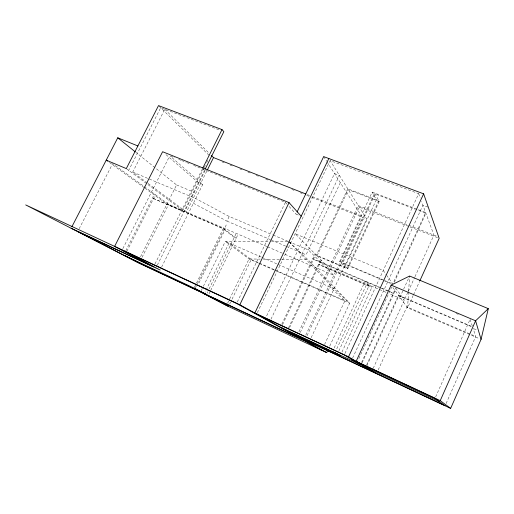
<?xml version="1.0" encoding="UTF-8"?>
<svg xmlns="http://www.w3.org/2000/svg" width="514" height="514" viewBox="0 0 514 514"><rect width="100%" height="100%" fill="white"/><g stroke="black" fill="none" stroke-linecap="round" stroke-linejoin="round"><path stroke-width="0.39" stroke-dasharray="2.57 1.93" d="M408.598 291.913L407.576 307.79L479.581 338.758M408.649 291.123L409.626 276.037L399.937 297.246M446.113 403.509L475.733 336.439L473.098 328.459M435.666 396.904L469.764 320.074M373.158 368.422L407.955 292.08M408.289 291.354L414.618 277.47M414.952 276.744L433.932 235.104L421.602 201.591M378.214 369.919L406.902 306.858L475.733 336.439M413.172 295.486L407.576 307.79L392.021 286.324L357.956 360.565M413.5 294.76L419.424 281.736M361.58 362.479L395.696 288.013M362.113 362.781L396.095 288.579L404.293 300.118L388.931 293.558M366.649 364.85L398.478 295.229L471.813 326.467M366.835 365.872L398.87 295.775L471.955 326.917M352.623 358.072L422.932 205.189L428.316 207.226M394.232 282.359L425.913 213.297L416.205 209.596M341.932 352.135L371.815 287.467L367.529 282.424L336.317 349.828M344.933 353.504L418.692 193.662L330.136 160.619L257.385 312.615M334.196 347.959L365.062 281.37L368.943 285.887L338.97 350.676M324.54 344.528L344.913 300.748L329.872 286.998M329.744 346.089L349.642 303.247L307.95 259.686L289.613 242.287M311.156 337.724L366.7 219.035L330.136 160.619M344.778 267.241L376.338 199.792L372.187 192.12L339.619 261.523L344.778 267.241L316.373 255.214L295.139 233.735L383.245 270.48L386.399 274.926M347.181 268.263L378.754 200.723L347.798 188.837L316.373 255.214M379.191 201.546L348.331 189.685L317.009 255.863L347.727 268.873L379.191 201.546L374.667 193.071L342.093 262.564M298.897 331.826L358.284 205.594L407.975 224.978M300.221 332.552L359.215 207.078L409.279 226.635M305.791 335.096L361.644 216.028L327 161.833M307.031 335.719L362.511 217.383M347.727 268.873L342.671 263.213L375.13 193.939L415.46 209.314M288.489 327.932L320.749 259.647M289.549 327.617L321.359 260.264M281.768 324.238L315.082 253.916M282.539 324.642L315.731 254.565M270.987 319.207L339.407 175.435L334.518 173.584L266.156 316.932M340.345 182.701L306.087 254.79L286.304 246.373M298.255 215.025L296.051 214.126L296.745 212.687M237.301 302.001L285.398 202.355L192.776 165.026M227.541 303.376L229.276 299.797M229.623 299.077L249.046 258.966L260.187 259.101M229.585 304.243L230.632 302.078M232.026 299.193L251.217 259.525L229.083 243.013L205.002 292.293M207.052 293.166L207.752 291.734M209.147 288.874L236.241 233.382M208.941 294.047L210.335 291.187M210.689 290.468L238.136 234.198M194.356 287.403L196.11 283.831M196.464 283.111L223.14 228.756L234.268 237.429L236.164 238.245L224.271 228.955L152.401 198.038L225.1 229.597L198.41 284.024M193.405 203.268L226.944 221.129L229.218 216.49L272.471 234.757M195.391 287.834L226.34 224.74M201.276 290.545L203.017 286.985M203.364 286.272L225.338 241.381L268.34 241.625M154.977 263.933L202.445 168.804M203.865 168.296L182.843 210.438L168.631 204.334L112.669 163.632L79.22 228.666M204.219 167.583L205.285 165.437M206.712 162.585L208.491 159.012M157.297 265.166L204.874 169.742M144.98 188.233L166.941 204.142L184.59 211.729L205.176 170.436M266.85 246.534L186.428 211.98L206.75 171.175M161.608 267.158L202.767 184.455L170.404 156.288M140.521 256.762L176.572 184.95L135.902 152.35M142.044 257.334L168.631 204.334M122.859 248.628L169.44 156.481M125.769 250.787L154.438 194.009M126.842 251.352L155.421 194.722M147.441 182.997L132.74 172.068L164.769 109.289L219.362 129.971M271.52 241.644L287.448 241.734M263.374 259.14L280.888 259.358M281.685 259.364L307.95 259.686M164.088 109.032L160.689 107.747L128.686 170.365L127.234 169.748M372.187 192.12L425.605 212.468L392.805 283.946L386.849 275.562M408.714 225.267L438.699 236.96M410.031 226.931L439.168 238.316M307.308 194.588L309.544 195.468M312.518 196.644L361.644 216.028M221.926 161.833L224.155 162.713M230.105 165.065L232.341 165.951M239.775 168.888L242.01 169.768M247.96 172.119L250.189 173M256.139 175.351L258.375 176.238M265.809 179.174L268.045 180.054M273.994 182.406L276.224 183.286M291.849 189.46L294.079 190.341M300.028 192.692L302.258 193.572M306.723 195.339L311.188 197.1M311.927 197.395L366.7 219.035M170.545 156.063L174.991 157.856M178.692 159.346L180.915 160.246M181.66 160.541L186.107 162.334M186.845 162.636L189.068 163.529M202.767 184.455L198.423 182.669L165.63 154.335M176.572 184.95L194.26 192.332M132.74 172.068L195.75 198.552L229.218 216.49M339.619 261.523L391.34 283.323M342.671 263.213L382.969 280.214M383.701 280.522L391.032 283.612M273.204 235.065L287.872 241.259M288.605 241.574L308.4 249.932L333.83 275.318L283.041 253.492M456.098 313.424L458.308 314.356M226.944 221.129L270.178 239.518M270.91 239.832L285.566 246.065M380.925 287.756L312.795 258.741L313.45 259.377L380.662 288.013M381.658 288.071L388.989 291.187M389.721 291.502L393.788 293.61L389.413 291.746M381.388 288.328L388.687 291.432M473.779 328.748L477.172 330.194M386.008 292.312L328.954 267.942L317.009 255.863M368.943 285.887L318.532 264.337L371.815 287.467M267.582 246.855L282.308 253.177M261.318 257.084L225.338 241.381L249.046 258.966L258.587 263.168M262.05 257.405L276.705 263.798M278.17 264.44L334.042 288.823L349.642 303.247L274.746 270.28M251.217 259.525L344.913 300.748M259.326 263.489L274.007 269.959M109.456 162.501L144.331 187.764M126.296 168.592L184.59 211.729M148.077 183.466L186.428 211.98M159.064 106.141L209.346 155.594M164.769 109.289L208.992 153.088M289.041 241.741L334.042 288.823M285.398 202.355L286.998 204.122M289.131 206.474L296.051 214.126M323.666 156.603L326.583 161.178M418.692 193.662L420.279 197.986M470.092 319.342L472.302 326.037"/><path stroke-width="0.77" d="M481.053 339.388L488.3 308.644L409.626 276.037L391.135 285.103L356.138 361.336L440.235 400.65L450.643 408.392L481.053 339.388L475.598 320.787L391.135 285.103M440.235 400.65L475.598 320.787L488.3 308.644M419.752 281.01L439.168 238.316L423.632 193.823L323.666 156.603L297.092 211.967M356.138 361.336L348.563 356.806L423.632 193.823M371.834 371.326L361.111 364.966L280.4 327.116L239.82 304.77L25.7 204.919L137.668 262.455L200.576 291.971L226.501 305.528L326.711 352.623L327.72 350.445M308.798 342.761L309.473 341.322M328.825 158.524L254.815 313.032L348.563 356.806M239.82 304.77L289.061 202.612L162.61 151.726L114.616 246.386L153.545 266.798L71.112 228.255M202.805 168.097L222.009 129.612L158.518 105.608L126.296 168.592L106.225 160.162L107.516 161.1M205.227 169.022L223.853 131.668L222.009 129.612M207.463 169.748L213.528 157.58L211.26 155.331M71.844 226.835L117.757 137.803L137.88 145.95M213.528 157.58L305.824 193.996M256.698 314.067L344.258 354.962L360.584 364.651M351.955 359.53L435.017 398.363L445.143 405.694L296.848 336.175M439.695 401.749L365.653 367.028L357.288 362.023M298.171 336.908L450.643 408.392M124.69 255.619L139.165 263.065L206.358 294.593L194.003 288.123M228.537 306.402L204.302 293.719L304.641 340.808L321.867 350.265M281.171 327.54L287.127 330.823L337.287 354.319L332.519 351.576M326.711 352.623L287.846 331.222L340.255 355.765L334.974 352.726M366.167 367.33L376.563 373.543M117.757 137.803L135.272 151.848M289.061 202.612L301.191 216.214M236.607 303.446L122.139 250.061L160.182 270.03L77.768 231.493L123.611 255.066L195.037 288.553L208.241 295.479L303.427 340.139L236.607 303.446"/></g></svg>
